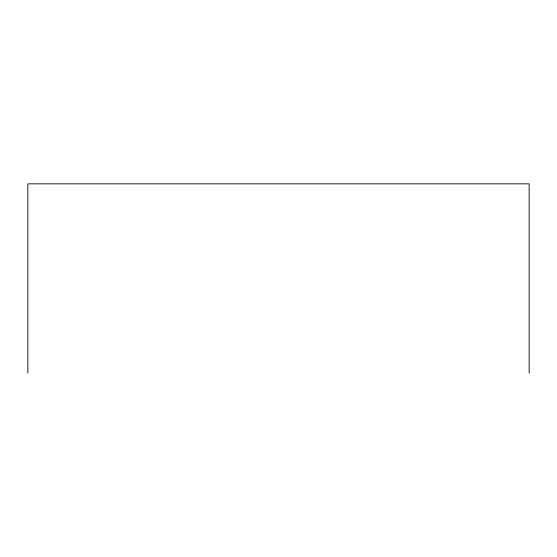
<?xml version="1.0" encoding="UTF-8"?>
<svg xmlns="http://www.w3.org/2000/svg" width="557" height="557" viewBox="0 0 557 557"><rect width="100%" height="100%" fill="white"/><g stroke="black" fill="none" stroke-linecap="round" stroke-linejoin="round"><path stroke-width="0.84" d="M529.15 373.155L529.15 183.845L27.85 183.845L27.85 373.155"/></g></svg>
